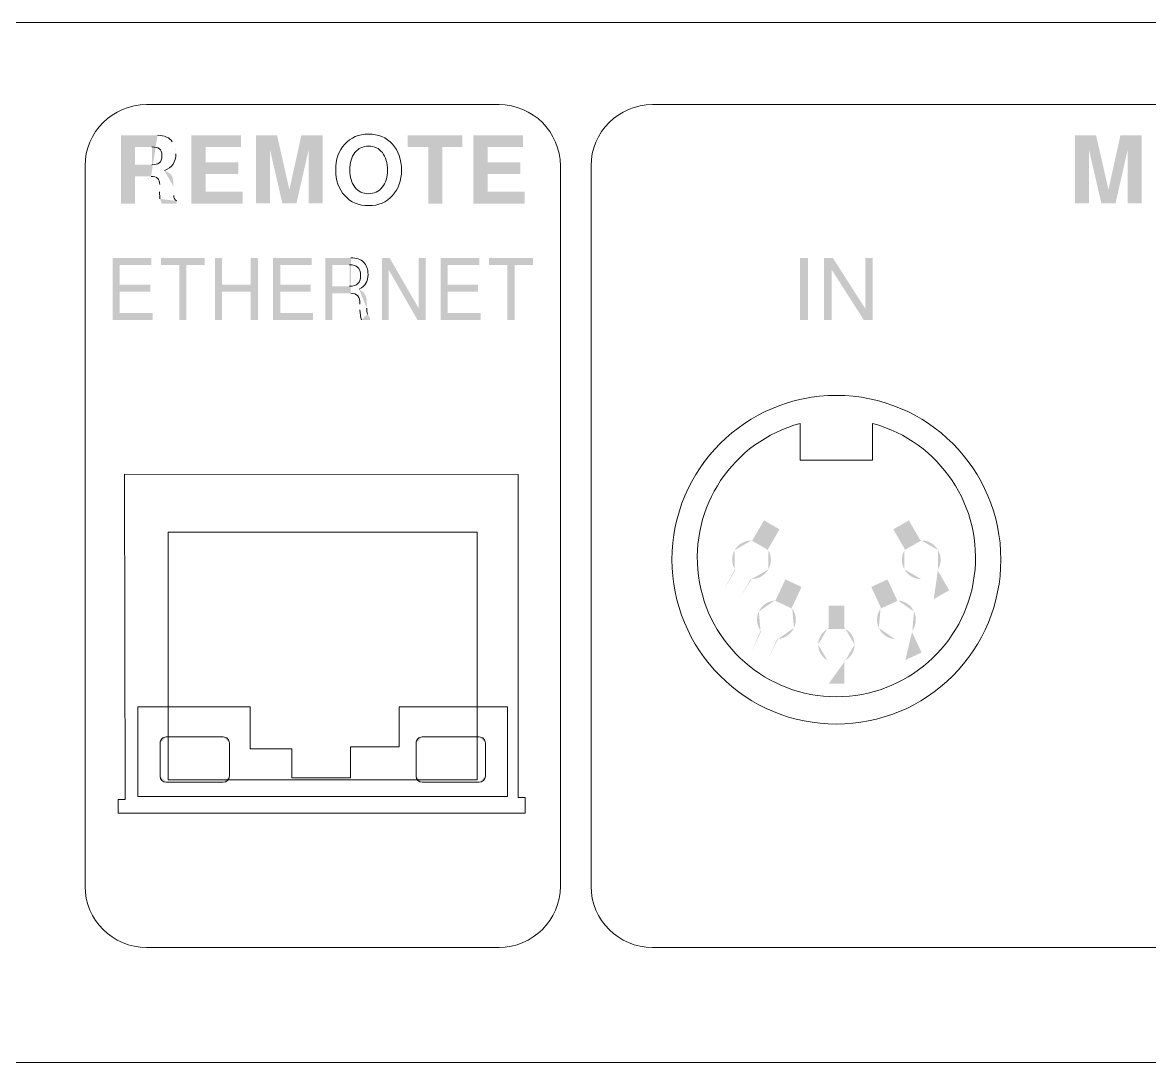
# Model space of a CAD drawing. Header units: millimetres. Extents: x 53 to 536, y 329 to 488.
# Drawn here: x 285.11 to 331.79, y 344.33 to 387.43 of the extents above; entities that cross this region are included whole.
import ezdxf

# ---------------------------------------------------------------- set-up
doc = ezdxf.new("R2010")
doc.units = ezdxf.units.MM
doc.header["$MEASUREMENT"] = 0

msp = doc.modelspace()

# ---------------------------------------------------------------- hatches: boundary and pattern name
at = {"transparency": 33554559}
h = msp.add_hatch(color=256, dxfattribs=at)
h.paths.add_polyline_path([(290.4690482884656, 382.2719925038285), (289.7658079707598, 382.2719925038285), (289.7658079707598, 381.5348026535438), (290.4690482884656, 381.5348026535438)], flags=0)
h.paths.add_polyline_path([(290.7862339214171, 380.413498091795), (290.7901138679975, 380.595855581076), (290.793993814578, 380.7132239651344)], flags=0)
h.paths.add_polyline_path([(290.4331587825965, 381.0498093309881), (289.7658079707598, 381.0498093309881), (289.7658079707598, 379.9285047692393), (289.1828459970479, 379.9285047692393), (289.1828459970479, 382.7569858263842), (290.7008750966473, 382.7569858263842)], flags=0)
h.paths.add_polyline_path([(291.3129366697125, 382.4902394989785), (291.4264251071906, 382.2477428377007)], flags=0)
h.paths.add_polyline_path([(291.4623146130519, 381.9926363500364, 0.06987373606077402), (291.4264251071906, 382.2477428377007)], flags=0)
h.paths.add_polyline_path([(290.9841111970198, 381.2952159522013), (291.1393090602376, 381.2263469003984), (291.2421276446194, 381.1429280489187), (291.3129366697125, 381.0391394778919), (291.3478561889365, 380.8684218283522), (291.3682259084839, 380.6230152071391)], flags=0)
h.paths.add_polyline_path([(291.375985801645, 380.2660601217381, 0.003591476655816295), (291.3682259084839, 380.6230152071391)], flags=0)
h.paths.add_polyline_path([(291.5011140788641, 380.0322933402662), (291.5011140788641, 379.9285047692393), (290.8754726927673, 379.9285047692393), (290.803693681029, 380.1215321116165)], flags=0)
for points in [[(292.6893477191256, 381.1468079954991), (292.6893477191256, 380.4134980917948), (294.2228966050467, 380.4134980917948), (294.2228966050467, 379.9285047692392), (292.1073557320587, 379.9285047692392), (292.1073557320587, 382.756985826384), (294.1530575665987, 382.756985826384), (294.1530575665987, 382.2719925038284), (292.6893477191256, 382.2719925038284), (292.6893477191256, 381.6318013180548), (294.0434490757011, 381.6318013180548), (294.0434490757011, 381.1468079954991)], [(295.3645708863429, 382.1342544002226), (295.3645708863429, 379.9294747558844), (294.7816089126309, 379.9294747558844), (294.7816089126309, 382.7589257996743), (295.6516869332959, 382.7589257996743), (296.1638398819147, 380.5066168097256), (296.6614430308568, 382.7589257996743), (297.5383109580376, 382.7589257996743), (297.5383109580376, 379.9294747558844), (296.9572889576158, 379.9294747558844), (296.9572889576158, 382.1342544002226), (296.4548358754481, 379.9294747558844), (295.8728438883812, 379.9294747558844)], [(302.5046425810079, 382.2729624904736), (302.5046425810079, 379.9285047692393), (301.9207106206509, 379.9285047692393), (301.9207106206509, 382.2729624904736), (301.0632424263724, 382.2729624904736), (301.0632424263724, 382.7579558130293), (303.3310712026429, 382.7579558130293), (303.3310712026429, 382.2729624904736)], [(304.3718668728474, 381.1468079954991), (304.3718668728474, 380.4134980917948), (305.9034757854783, 380.4134980917948), (305.9034757854783, 379.9285047692392), (303.7879349124904, 379.9285047692392), (303.7879349124904, 382.756985826384), (305.8336367470303, 382.756985826384), (305.8336367470303, 382.2719925038284), (304.3718668728474, 382.2719925038284), (304.3718668728474, 381.6318013180548), (305.725968229423, 381.6318013180548), (305.725968229423, 381.1468079954991)], [(329.2908237857594, 382.1342544002226), (329.2908237857594, 379.9294747558844), (328.7078618120474, 379.9294747558844), (328.7078618120474, 382.7589257996743), (329.5779398327124, 382.7589257996743), (330.0910627679764, 380.5066168097256), (330.5876959302734, 382.7589257996743), (331.4645638574541, 382.7589257996743), (331.4645638574541, 379.9294747558844), (330.8825718703873, 379.9294747558844), (330.8825718703873, 382.1342544002226), (330.3820587615098, 379.9294747558844), (329.7981268011527, 379.9294747558844)], [(289.1362866380825, 376.2745650771046), (289.1362866380825, 375.3928472166983), (290.5020278343994, 375.3928472166983), (290.5020278343994, 375.1037911964551), (288.8414106979686, 375.1037911964551), (288.8414106979686, 377.6761957792905), (290.4457686089829, 377.6761957792905), (290.4457686089829, 377.3861697724022), (289.1362866380825, 377.3861697724022), (289.1362866380825, 376.5645910839929), (290.3972692767273, 376.5645910839929), (290.3972692767273, 376.2745650771046)], [(291.9017185632952, 377.3861697724022), (291.9017185632952, 375.10282120981), (291.6068426231813, 375.10282120981), (291.6068426231813, 377.3861697724022), (290.8444331201237, 377.3861697724022), (290.8444331201237, 377.6761957792905), (292.6612181064174, 377.6761957792905), (292.6612181064174, 377.3861697724022)], [(294.564331904126, 376.2745650771046), (293.3722183172841, 376.2745650771046), (293.3722183172841, 375.1037911964551), (293.0773423771702, 375.1037911964551), (293.0773423771702, 377.6761957792905), (293.3722183172841, 377.6761957792905), (293.3722183172841, 376.5645910839929), (294.564331904126, 376.5645910839929), (294.564331904126, 377.6761957792905), (294.8582378575948, 377.6761957792905), (294.8582378575948, 375.1037911964551), (294.564331904126, 375.1037911964551)], [(295.7826351303859, 376.2745650771046), (295.7826351303859, 375.3928472166983), (297.1483763267028, 375.3928472166983), (297.1483763267028, 375.1037911964551), (295.487759190272, 375.1037911964551), (295.487759190272, 377.6761957792905), (297.0921171012862, 377.6761957792905), (297.0921171012862, 377.3861697724022), (295.7826351303859, 377.3861697724022), (295.7826351303859, 376.5645910839929), (297.0436177690307, 376.5645910839929), (297.0436177690307, 376.2745650771046)], [(301.8043122232375, 377.6761957792905), (301.8043122232375, 375.1037911964551), (301.4706368173191, 375.1037911964551), (300.2727033106066, 377.1892624834446), (300.2727033106066, 375.1037911964551), (299.9933471568145, 375.1037911964551), (299.9933471568145, 377.6761957792905), (300.3144127363464, 377.6761957792905), (301.5249560694454, 375.573264732689), (301.5249560694454, 377.6761957792905)], [(302.7199796162227, 376.2745650771046), (302.7199796162227, 375.3928472166983), (304.0866907991847, 375.3928472166983), (304.0866907991847, 375.1037911964551), (302.4260736627539, 375.1037911964551), (302.4260736627539, 377.6761957792905), (304.0314015604133, 377.6761957792905), (304.0314015604133, 377.3861697724022), (302.7199796162227, 377.3861697724022), (302.7199796162227, 376.5645910839929), (303.9819322415127, 376.5645910839929), (303.9819322415127, 376.2745650771046)], [(305.4883215013706, 377.3861697724022), (305.4883215013706, 375.10282120981), (305.1924755746116, 375.10282120981), (305.1924755746116, 377.3861697724022), (304.4310360581991, 377.3861697724022), (304.4310360581991, 377.6761957792905), (306.2478210444929, 377.6761957792905), (306.2478210444929, 377.3861697724022)], [(317.3173086385042, 375.1037911964551), (317.6490537709988, 375.1037911964551), (317.6490537709988, 377.6761957792905), (317.3173086385042, 377.6761957792905)], [(320.3262072116398, 377.6761957792905), (320.3262072116398, 375.1037911964551), (319.9547023265621, 375.1037911964551), (318.6248506361144, 377.1892624834446), (318.6248506361144, 375.1037911964551), (318.3144549096787, 375.1037911964551), (318.3144549096787, 377.6761957792905), (318.6714099950797, 377.6761957792905), (320.0158114852042, 375.573264732689), (320.0158114852042, 377.6761957792905)]]:
    msp.add_hatch(color=256, dxfattribs=at).paths.add_polyline_path(points)
h = msp.add_hatch(color=256, dxfattribs=at)
h.paths.add_polyline_path([(298.6576755464961, 377.3861697724022), (297.942795389049, 377.3861697724022), (297.942795389049, 376.5015419520606), (298.6576755464961, 376.5015419520606)], flags=0)
h.paths.add_polyline_path([(299.0544000843466, 376.3725337282609), (299.2251177338863, 376.2571053174926), (299.3240563716876, 376.1057874008552), (299.3628558374921, 375.9467095910569), (299.3735256905883, 375.7701720216467), (299.3715857172982, 375.6780232903611), (299.3696457440079, 375.5897545056559)], flags=0)
h.paths.add_polyline_path([(299.3987453433613, 375.3453178710878), (299.5093238209039, 375.1843000879994), (299.5093238209039, 375.10282120981), (299.1494587755676, 375.10282120981)], flags=0)
h.paths.add_polyline_path([(299.0873796302805, 375.5218554404981), (299.0873796302805, 375.7517422753895)], flags=0)
h.paths.add_polyline_path([(298.7061748787517, 376.2115159451723), (297.942795389049, 376.2115159451723), (297.942795389049, 375.10282120981), (297.64694946229, 375.10282120981), (297.64694946229, 377.6761957792905), (298.7149047585577, 377.6761957792905)], flags=0)
h = msp.add_hatch(color=256, dxfattribs=at)
h.paths.add_polyline_path([(314.1512722288606, 363.9014154320635), (314.6314156181908, 364.7326939869239), (314.6129858719337, 364.7656735328577)], flags=0)
h.paths.add_polyline_path([(314.6120158852688, 365.5649425284411, 0.2712379586389073), (314.6129858719337, 364.7656735328577)], flags=0)
h.paths.add_polyline_path([(315.3045863498981, 365.964577026216, 0.2711882727629129), (314.6120158852885, 365.5649425284295)], flags=0)
h.paths.add_polyline_path([(315.3045863498981, 365.9645770262155), (315.3424158290574, 365.9645770262155), (315.8244991916778, 366.796825567721), (316.4646903774513, 366.4272606559336), (315.9845469881212, 365.5940421277829), (316.0020067477332, 365.5630025551393)], flags=0)
h.paths.add_polyline_path([(316.002976734374, 364.7617935862798, 0.267856265010179), (316.0020067477332, 365.5630025551393)], flags=0)
h.paths.add_polyline_path([(315.3094362831237, 364.3640990617848, 0.2677377443174235), (316.0029767343784, 364.7617935862773)], flags=0)
h.paths.add_polyline_path([(315.3094362831237, 364.3640990617816), (315.2735467772546, 364.3640990617816), (314.7924334012793, 363.5318505202761)], flags=0)
h = msp.add_hatch(color=256, dxfattribs=at)
h.paths.add_polyline_path([(322.3728790328249, 364.3631290751364), (322.3360195403106, 364.3631290751364)], flags=0)
h.paths.add_polyline_path([(321.6405391157695, 364.7608235996342, 0.2703171165403802), (322.3360195403106, 364.3631290751364)], flags=0)
h.paths.add_polyline_path([(321.6424790890505, 365.5620325684973, 0.2651272765997273), (321.6405391157658, 364.7608235996321)], flags=0)
h.paths.add_polyline_path([(321.642479089056, 365.5620325684941), (321.6618788219582, 365.5940421277828), (321.180765445983, 366.4262906692884), (321.8228966050467, 366.7958555810758), (322.3030399943768, 365.9636070395703), (322.3398994868911, 365.9636070395703)], flags=0)
h.paths.add_polyline_path([(323.0344099247934, 365.5639725417858, 0.2710709392932226), (322.3398994868911, 365.9636070395703)], flags=0)
h.paths.add_polyline_path([(323.0314999648458, 364.7647035462182, 0.2703146687605127), (323.0344099247909, 365.5639725417844)], flags=0)
h.paths.add_polyline_path([(323.0314999648555, 364.7647035462126), (323.0140402052436, 364.7326939869239), (323.4941835945737, 363.9004454454183), (322.853022422155, 363.531850520276)], flags=0)
h = msp.add_hatch(color=256, dxfattribs=at)
h.paths.add_polyline_path([(315.2939164968018, 361.319310982777), (315.7013108877486, 362.190358990087), (315.6790011949111, 362.2213985627305)], flags=0)
h.paths.add_polyline_path([(315.6072221831694, 363.0187275850137, 0.2680484017909324), (315.6790011949111, 362.2213985627305)], flags=0)
h.paths.add_polyline_path([(316.2648731285584, 363.4755912948588, 0.2677047526161618), (315.6072221831728, 363.0187275850122)], flags=0)
h.paths.add_polyline_path([(316.2648731285583, 363.4755912948596), (316.2997926477823, 363.4794712414401), (316.7071870387292, 364.3505192487501), (317.3784177971463, 364.0381835490243), (316.9719933928445, 363.1661655550691), (316.993333099037, 363.1360959690706)], flags=0)
h.paths.add_polyline_path([(317.0651121107848, 362.3387669467846, 0.267651169357243), (316.993333099037, 363.1360959690706)], flags=0)
h.paths.add_polyline_path([(316.4074611653912, 361.8819032369237, 0.2689695841949759), (317.0651121107753, 362.3387669467891)], flags=0)
h.paths.add_polyline_path([(316.4074611653897, 361.8819032369416), (316.3715716595206, 361.8780232903611), (315.9670872285091, 361.0069752830511)], flags=0)
h = msp.add_hatch(color=256, dxfattribs=at)
h.paths.add_polyline_path([(321.2729141772686, 361.878023290361), (321.2350846981092, 361.8819032369415)], flags=0)
h.paths.add_polyline_path([(320.5784037393769, 362.3387669467926, 0.2722230922082479), (321.2350846981092, 361.8819032369415)], flags=0)
h.paths.add_polyline_path([(320.6501827511107, 363.1360959690679, 0.2667457895910001), (320.5784037393688, 362.338766946789)], flags=0)
h.paths.add_polyline_path([(320.650182751107, 363.1360959690705), (320.6705524706544, 363.166165555069), (320.267038026288, 364.0381835490242), (320.9372987980601, 364.35051924875), (321.3427532157166, 363.4785012547948), (321.3786427215857, 363.4746213082144)], flags=0)
h.paths.add_polyline_path([(322.0362936669655, 363.0187275850094, 0.2734688784387797), (321.3786427215857, 363.4746213082144)], flags=0)
h.paths.add_polyline_path([(321.9664546285098, 362.2213985627399, 0.2690153947510444), (322.0362936669712, 363.0187275850121)], flags=0)
h.paths.add_polyline_path([(321.9664546285233, 362.2213985627304), (321.9441449356856, 362.1903589900869), (322.3505693399874, 361.3193109827769), (321.6783685949252, 361.006975283051)], flags=0)
h = msp.add_hatch(color=256, dxfattribs=at)
h.paths.add_polyline_path([(318.5016623321853, 360.9662358439563), (318.4463730934139, 361.0001853765352)], flags=0)
h.paths.add_polyline_path([(318.0680783018483, 361.6481364554698, 0.2664758710683168), (318.4463730934139, 361.0001853765352)], flags=0)
h.paths.add_polyline_path([(318.4463730934155, 362.2960875344013, 0.270803795701038), (318.0680783018204, 361.6481364554696)], flags=0)
h.paths.add_polyline_path([(318.4463730934139, 362.296087534404), (318.5016623321853, 362.3300370669829), (318.5016623321853, 363.2680141528056), (319.143793491249, 363.2680141528056), (319.143793491249, 362.3300370669829), (319.2000527166655, 362.296087534404)], flags=0)
h.paths.add_polyline_path([(319.5754375483345, 361.6481364554696, 0.2696640196471539), (319.2000527166655, 362.296087534404)], flags=0)
h.paths.add_polyline_path([(319.2000527166525, 361.0001853765579, 0.2696640196568336), (319.5754375483236, 361.6481364554696)], flags=0)
h.paths.add_polyline_path([(319.2000527166655, 361.0001853765352), (319.143793491249, 360.9662358439563), (319.143793491249, 360.0263187848433), (318.5016623321853, 360.0263187848433)], flags=0)
h = msp.add_hatch(color=256, dxfattribs=at)
h.paths.add_polyline_path([(291.0607401419836, 357.8215391405051, 0.4150763361362477), (290.806603640967, 357.5674026394859)], flags=0)
h.paths.add_polyline_path([(290.8066036409644, 357.5674026394859), (290.8066036409644, 356.2016614431691)], flags=0)
h.paths.add_polyline_path([(290.8066036409644, 356.2016614431691, 0.4122166279224934), (291.0607401419835, 355.9475249421151)], flags=0)
h.paths.add_polyline_path([(291.0607401419836, 355.9475249421499), (293.4255675827653, 355.9475249421499)], flags=0)
h.paths.add_polyline_path([(293.4255675827653, 355.9475249421499, 0.411426300646097), (293.6806740703395, 356.2016614431697)], flags=0)
h.paths.add_polyline_path([(293.6806740704296, 356.2016614431691), (293.6806740704296, 357.5674026394859)], flags=0)
h.paths.add_polyline_path([(293.6806740704296, 357.5674026394859, 0.4142844314070893), (293.4255675827654, 357.8215391404272)], flags=0)
h = msp.add_hatch(color=256, dxfattribs=at)
h.paths.add_polyline_path([(301.6626941730512, 357.8215391405051, 0.4144334427400407), (301.4095276586816, 357.5674026394859)], flags=0)
h.paths.add_polyline_path([(301.4095276586771, 357.5674026394859), (301.4095276586771, 356.2016614431691)], flags=0)
h.paths.add_polyline_path([(301.4095276586771, 356.2016614431691, 0.4115692623060583), (301.662694173051, 355.9475249421133)], flags=0)
h.paths.add_polyline_path([(301.6626941730512, 355.9475249421499), (304.0294615871231, 355.9475249421499)], flags=0)
h.paths.add_polyline_path([(304.0294615871231, 355.9475249421499, 0.41221662769022), (304.2835980881662, 356.201661443169)], flags=0)
h.paths.add_polyline_path([(304.2835980881423, 356.2016614431691), (304.2835980881423, 357.5674026394859)], flags=0)
h.paths.add_polyline_path([(304.2835980881423, 357.5674026394859, 0.4150763357133194), (304.0294615871231, 357.821539140517)], flags=0)

# ---------------------------------------------------------------- linework, layer by layer
at = {"lineweight": 9}
for points in [[(80.26712237295283, 387.4284415092407), (508.4667568707387, 387.4284415092407), (508.4667568707387, 344.3309648802957), (80.26712237295283, 344.3309648802957)], [(289.3390138469108, 368.7115792051709), (305.6454593378787, 368.6912094856236), (305.6454593378787, 355.3131536762471), (305.9286954382512, 355.3131536762471), (305.9286954382512, 354.6661725839577), (289.0751774794405, 354.6661725839577), (289.0751774794405, 355.2326447847028), (289.3593835664581, 355.2326447847028)], [(291.1363991003023, 366.3060123252946), (303.9479827089337, 366.3060123252946), (303.9479827089337, 356.0416136467256), (291.1363991003023, 356.0416136467256)], [(289.8841463414634, 359.0718519260537), (289.8841463414634, 355.3529231286966), (305.2021754410628, 355.3529231286966), (305.2021754410628, 359.0718519260537), (300.7159872074225, 359.0718519260537), (300.7159872074225, 357.4141447495584), (298.6935650523652, 357.4141447495584), (298.6935650523652, 356.1201825649798), (296.2685984395867, 356.1201825649798), (296.2685984395867, 357.332665871369), (294.5323223448373, 357.332665871369), (294.5323223448373, 359.0718519260537)]]:
    msp.add_lwpolyline(points, close=True, dxfattribs=at)
for points in [[(307.3885253391438, 351.6339943313395, -0.4125285477212979), (304.848130315597, 349.0955392810829), (290.2391614535741, 349.0955392810829, -0.4125285477196707), (287.6987664300273, 351.6339943313395), (287.6987664300273, 381.4872733079333, -0.4128006945148188), (290.2391614535741, 384.0276683314801), (304.848130315597, 384.0276683314801, -0.4128006945164399), (307.3885253391438, 381.4872733079333)], [(356.9305932382089, 351.6339943313395, -0.4124641583442715), (354.3911682013073, 349.0955392810829), (311.1996028677864, 349.0955392810829, -0.412528547720261), (308.6592078442397, 351.6339943313395), (308.6592078442397, 381.4872733079333, -0.4128006945173073), (311.1996028677864, 384.0276683314801), (354.3911682013073, 384.0276683314801, -0.4127362767103236), (356.9305932382089, 381.4872733079333)], [(318.8227279117172, 371.9746142793275, 0.4140085127064197), (312.0095417164572, 365.1643380439986, 0.41422213605386), (318.8227279117172, 358.3540618086701, 0.4142277367372348), (325.6339741336894, 365.1643380439986, 0.4141743236313396)], [(320.3223272650594, 370.8125702784823), (320.3223272650594, 369.2887212590122), (317.3221585717298, 369.2887212590122), (317.3221585717298, 370.8125702784823, 7.549775593212404)], [(291.0607401419836, 357.8215391405051, 0.4150763361362477), (290.8066036409644, 357.5674026394859), (290.8066036409644, 356.2016614431691, 0.4122166279224934), (291.0607401419836, 355.9475249421499), (293.4255675827653, 355.9475249421499, 0.411426300646097), (293.6806740704296, 356.2016614431691), (293.6806740704296, 357.5674026394859, 0.4142844314070893), (293.4255675827653, 357.8215391405051)], [(301.6626941730512, 357.8215391405051, 0.4144334427400407), (301.4095276586771, 357.5674026394859), (301.4095276586771, 356.2016614431691, 0.4115692623060583), (301.6626941730512, 355.9475249421499), (304.0294615871231, 355.9475249421499, 0.41221662769022), (304.2835980881423, 356.2016614431691), (304.2835980881423, 357.5674026394859, 0.4150763357133194), (304.0294615871231, 357.8215391405051)]]:
    msp.add_lwpolyline(points, format="xyb", close=True, dxfattribs=at)
at = {"lineweight": 5}
for points in [[(298.456888310958, 382.3883909012417), (298.7071448653967, 382.6658070817436), (299.0350003514444, 382.8045151719946), (299.4404547691009, 382.8045151719946)], [(299.4404547691009, 382.8045151719946), (299.849789133338, 382.8045151719946), (300.1795845926759, 382.6667770683887), (300.4308111337597, 382.3913008611771)], [(290.7008750966473, 382.7569858263842), (290.8463730934139, 382.7569858263842), (290.9705313839883, 382.7337061469015), (291.0752899416603, 382.6832668413556)], [(291.0752899416603, 382.6832668413556), (291.1810184859774, 382.6357374957452), (291.2595874042314, 382.5697784038776), (291.3129366697125, 382.4902394989785)], [(298.0834434525901, 381.3204356049741), (298.0834434525901, 381.7569295952742), (298.2076017431644, 382.1129146940301), (298.456888310958, 382.3883909012417)], [(299.4443347156814, 382.3078820096975), (299.2095979475645, 382.3078820096975), (299.0194805651226, 382.216703265057), (298.8778625149364, 382.0372557357114)], [(300.0137168763619, 382.0353157624212), (299.8720988261755, 382.216703265057), (299.6829514303788, 382.3078820096975), (299.4443347156814, 382.3078820096975)], [(300.4308111337597, 382.3913008611771), (300.6810676881985, 382.1148546673203), (300.8081359387081, 381.7530496486938), (300.8081359387081, 381.302005858717)], [(290.7784740282562, 382.2002134920902), (290.7115449497434, 382.2487128243458), (290.6077563787166, 382.2719925038285), (290.4690482884656, 382.2719925038285)], [(290.7765340549659, 381.6085216385723), (290.8454031067689, 381.6570209708278), (290.8803226259928, 381.7588695685645), (290.8803226259928, 381.9121274584921)], [(290.8803226259928, 381.9121274584921), (290.8803226259928, 382.0556854819686), (290.8463730934139, 382.1526841464798), (290.7784740282562, 382.2002134920902)], [(291.4623146130597, 381.9926363500364), (291.4623146130597, 381.6521710376022), (291.3032368032614, 381.4193742427755), (290.9841111970198, 381.2952159522013)], [(298.8778625149364, 382.0372557357114), (298.7362444647501, 381.8568382197207), (298.6634954663667, 381.6191914916684), (298.6634954663667, 381.3204356049741)], [(300.2251739649961, 381.3068557919426), (300.2251739649961, 381.6104616118624), (300.154364939903, 381.8548982464305), (300.0137168763619, 382.0353157624212)], [(290.4690482884656, 381.5348026535438), (290.6048464187812, 381.5348026535438), (290.7086349898082, 381.5600223063166), (290.7765340549659, 381.6085216385723)], [(290.7086349898082, 380.970270426089), (290.6514057777466, 381.0236196915701), (290.5602270331061, 381.0498093309881), (290.4331587825965, 381.0498093309881)], [(290.793993814578, 380.7132239651344), (290.793993814578, 380.8305923491929), (290.7648942152246, 380.9178911472529), (290.7086349898082, 380.970270426089)], [(298.4539783510227, 380.2544202819967), (298.2076017431644, 380.5308664758534), (298.0834434525901, 380.8868515746093), (298.0834434525901, 381.3204356049741)], [(298.6634954663667, 381.3204356049741), (298.6634954663667, 381.02361969157), (298.7362444647501, 380.7859729635177), (298.8778625149364, 380.605555447527)], [(300.0088669431363, 380.6026454875916), (300.1524249666128, 380.7820930169373), (300.2251739649961, 381.0158597984091), (300.2251739649961, 381.3068557919426)], [(300.8081359387081, 381.302005858717), (300.8081359387081, 380.8829716280288), (300.6839776481339, 380.5347464224338), (300.4366310536304, 380.2563602552869)], [(298.8778625149364, 380.605555447527), (299.0194805651226, 380.4261079181814), (299.2095979475645, 380.335899160186), (299.4443347156814, 380.335899160186)], [(299.4443347156814, 380.335899160186), (299.6771315105082, 380.335899160186), (299.86724889295, 380.4251379315363), (300.0088669431363, 380.6026454875916)], [(290.803693681029, 380.1215321116165), (290.7920538412877, 380.1845812435487), (290.7862339214171, 380.2806099214147), (290.7862339214171, 380.413498091795)], [(291.3759858016448, 380.2660601217381), (291.3759858016448, 380.1574216174856), (291.4176952273846, 380.0788526992316), (291.5011140788641, 380.0322933402662)], [(299.4443347156814, 379.839265997889), (299.0330603781542, 379.839265997889), (298.7032649188163, 379.9770041014947), (298.4539783510227, 380.2544202819967)], [(300.4366310536304, 380.2563602552869), (300.189284459127, 379.9779740881399), (299.858519013144, 379.839265997889), (299.4443347156814, 379.839265997889)], [(298.7149047585577, 377.6761957792905), (298.9418816335137, 377.6761957792905), (299.1155092429887, 377.6150866206486), (299.2367575736276, 377.496748249945)], [(298.9913509524145, 377.2911110811813), (298.9108420608702, 377.3541602131136), (298.8002635833275, 377.3861697724022), (298.6576755464961, 377.3861697724022)], [(299.1116292964082, 376.9409459022961), (299.1116292964082, 377.1116635518357), (299.0718598439587, 377.227091962604), (298.9913509524145, 377.2911110811813)], [(299.2367575736276, 377.496748249945), (299.3599458775568, 377.3784098792414), (299.4200850495537, 377.2076922297018), (299.4200850495537, 376.9875052612614)], [(299.0029907921557, 376.6063005097326), (299.0757397905392, 376.6780795214709), (299.1116292964082, 376.7876880123685), (299.1116292964082, 376.9409459022961)], [(299.4200850495537, 376.9875052612614), (299.4200850495537, 376.8420072644947), (299.3909854502003, 376.7197889472107), (299.3347262247839, 376.6247302559898)], [(298.6576755464961, 376.5015419520606), (298.8148133830042, 376.5015419520606), (298.9292718071273, 376.5354914846395), (299.0029907921557, 376.6063005097326)], [(299.3347262247839, 376.6247302559898), (299.2774970127223, 376.5277315914786), (299.1843782947916, 376.444312739999), (299.0544000843466, 376.3725337282609)], [(298.9942609123498, 376.0999674809845), (298.9331517537078, 376.173686466013), (298.8380930624868, 376.2115159451723), (298.7061748787517, 376.2115159451723)], [(299.0873796302805, 375.7517422753895), (299.0873796302805, 375.9098500985427), (299.0563400576369, 376.025278509311), (298.9942609123498, 376.0999674809845)], [(299.1494587755676, 375.10282120981), (299.1077493498278, 375.2114597140625), (299.0873796302805, 375.3511377909585), (299.0873796302805, 375.5218554404981)], [(299.3696457440079, 375.5897545056559), (299.3696457440079, 375.4937258277899), (299.3783756238139, 375.4122469496005), (299.3987453433613, 375.3453178710878)]]:
    msp.add_open_spline(points, degree=3, dxfattribs=at)

doc.saveas('drawing.dxf')
